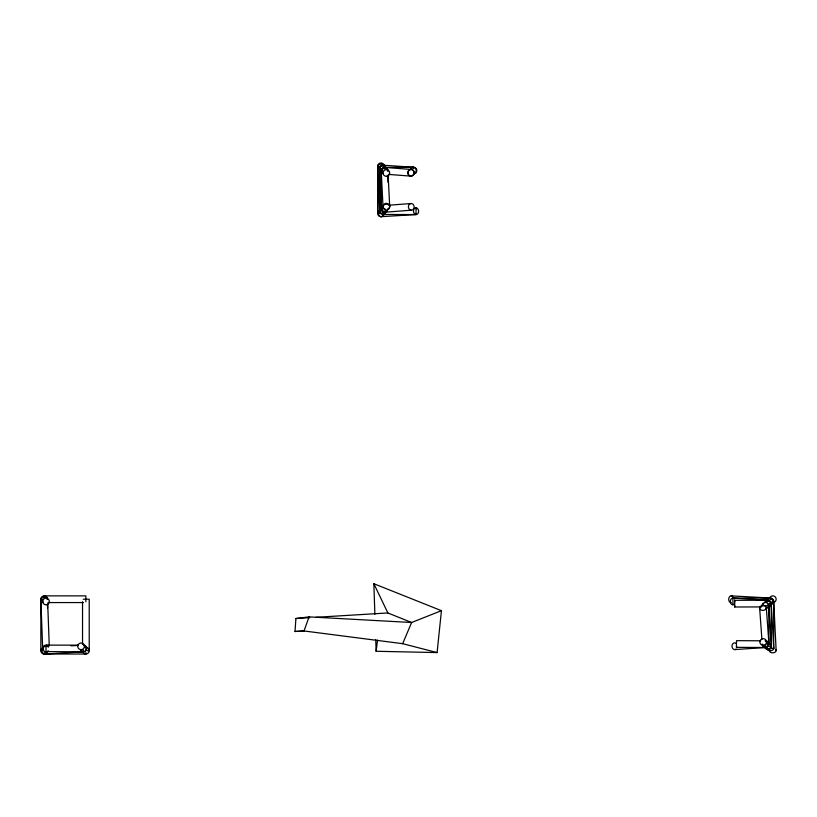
<?xml version="1.0" encoding="UTF-8"?>
<svg xmlns="http://www.w3.org/2000/svg" width="817" height="817" viewBox="0 0 817 817"><rect width="100%" height="100%" fill="white"/><g stroke="black" fill="none" stroke-linecap="round" stroke-linejoin="round"><path stroke-width="1.23" d="M770.257 599.555L770.339 598.054M83.559 650.618L83.467 651.843L46.028 651.578M767.694 601.731L767.888 600.209L768.062 601.455M732.982 604.243L732.931 604.774L732.91 598.105L770.349 598.044L770.421 599.024M303.934 631.081L295.019 631.48L295.897 618.52L309.102 616.876L411.605 622.503L441.435 610.677L437.095 652.579L376.137 651.272L375.749 639.793M382.938 213.227L382.754 214.463L416.047 214.554L416.21 213.574M734.892 606.03L734.749 606.99L761.526 606.929M384.225 168.925L384.541 167.403L413.463 167.26L413.78 168.496M413.167 168.496L413.463 167.26M765.917 646.267L765.6 647.513L736.464 647.35L736.76 646.615M376.137 651.272L377.525 640.13M83.487 651.843L83.385 650.046M767.888 600.209L734.708 600.311L734.728 607.011M295.019 631.48L303.995 630.959L309.102 616.876M303.995 630.959L402.669 643.684L411.605 622.503L387.861 612.954L316.056 617.295M765.631 647.493L734.789 649.586M382.734 214.452L382.56 212.951M760.78 640.794L736.536 640.671L736.423 647.309M389.576 205.159L411.186 203.515M384.623 212.236L411.329 210.204A3.35 2.87 85.6 0 0 413.708 205.19A3.35 2.87 85.6 0 0 408.735 205.19A3.35 2.87 85.6 0 0 411.329 210.204M381.049 216.679L416.139 214.554A3.35 2.574 86.5 0 0 418.243 209.54A3.35 2.574 86.5 0 0 413.78 209.54A3.35 2.574 86.5 0 0 416.139 214.554M295.897 618.52L309.755 617.683M71.12 645.838L78.483 645.43M44.292 654.029L83.569 651.854M767.806 608.093A3.35 3.339 48.5 0 0 766.703 602.64A3.35 3.339 48.5 0 0 762.098 605.734L768.777 605.714L768.96 644.143A3.35 2.502 -4.1 0 1 765.509 646.666A3.35 2.502 -4.1 0 1 762.271 644.266M765.917 641.662A3.35 2.502 -4.1 0 1 768.95 644.204L766.846 644.143M769.839 646.318L771.34 646.329L771.238 603.549M769.175 648.504L773.699 648.504L773.699 601.383L772.719 601.394M770.002 603.559L771.228 603.549L769.726 603.549M767.449 644.143L768.95 644.143M379.425 213.339L377.628 213.339L377.617 166.311L379.425 166.311M380.926 168.537L379.425 168.537L379.415 211.113L380.926 211.113M382.724 208.897L381.222 208.897L381.212 170.753L382.724 170.753M42.964 599.218L40.86 599.218L40.85 650.679L42.361 650.679M46.998 599.218L47.529 599.218A3.35 3.339 -39 0 0 44.618 595.899A3.35 3.339 -39 0 0 40.962 598.391A3.35 3.339 -39 0 0 42.964 602.333M83.283 599.218L89.216 599.218L89.227 650.679L87.113 650.679M772.177 601.383L773.689 601.383M47.989 602.568L83.354 602.568M770.125 646.318L771.34 646.329M78.493 645.154L45.997 645.113L45.977 651.752M731.205 595.869L770.441 598.044M733.002 598.095L767.98 600.219M382.836 165.187L413.555 167.26M384.541 167.403L411.094 169.436M388.269 174.389L410.961 176.125M402.669 643.684L437.095 652.579M765.56 647.493L765.243 645.696M374.88 614.302L373.849 583.706L441.435 610.677M416.016 214.544L416.057 207.855L416.221 208.835M734.708 600.311L734.892 601.547M384.582 167.424L384.858 168.639M373.849 583.706L387.861 612.954M766.326 607.797A3.35 2.502 -4.1 0 1 761.311 610.125A3.35 2.502 -4.1 0 1 761.311 605.785A3.35 2.502 -4.1 0 1 766.326 607.797L768.96 644.051M759.636 608.011L761.914 639.435M768.787 605.622L771.35 646.227M771.238 603.457L773.75 648.402M773.699 601.292L776.15 650.587M388.157 175.635L389.709 206.599M381.212 170.835L383.01 206.752A3.35 2.349 -2.6 0 0 381.856 210.347A3.35 2.349 -2.6 0 0 386.921 210.5M379.415 168.608L381.212 208.968M377.617 166.392L379.415 211.195M47.733 604.192L49.255 645.859M40.85 599.29L42.647 648.535M387.912 175.839L387.912 182.201M85.877 601.823L85.877 595.879L44.2 595.869L44.2 597.676M85.877 652.517L85.877 654.019L44.2 654.029L44.2 652.517M82.537 601.731L82.537 644.409M47.549 604.243L47.549 608.001M734.258 604.243A3.35 2.574 -86.5 0 1 730.868 603.549A3.35 2.574 -86.5 0 1 731.154 599.075A3.35 2.574 -86.5 0 1 734.606 598.841M765.437 602.64A3.35 2.574 -86.5 0 1 768.297 600.24A3.35 2.574 -86.5 0 1 770.472 603.467A3.35 2.574 -86.5 0 1 768.276 606.847M731.246 602.548A3.35 2.41 -86.8 0 1 728.835 598.238A3.35 2.41 -86.8 0 1 732.716 596.624M768.133 600.158A3.35 2.41 -86.8 0 1 771.646 598.504A3.35 2.41 -86.8 0 1 772.167 603.497M771.595 604.192A3.35 2.41 -86.8 0 1 770.697 604.682A3.35 3.339 48.5 0 0 773.117 599.525A3.35 3.339 48.5 0 0 767.377 599.852M764.681 602.64A3.35 3.339 48.5 0 1 768.297 600.24A3.35 3.339 48.5 0 1 771.238 603.467A3.35 3.339 48.5 0 1 768.511 606.847M769.583 598.299A3.35 3.339 48.5 0 1 773.209 595.899A3.35 3.339 48.5 0 1 776.14 599.127A3.35 3.339 48.5 0 1 773.423 602.507M769.839 644.286A3.35 2.369 -3.6 0 1 770.247 648.024A3.35 2.369 -3.6 0 1 765.039 647.513M767.551 603.824A3.35 2.369 -3.6 0 1 768.685 606.214A3.35 2.369 -3.6 0 1 766.05 608.042M762.098 605.836A3.35 2.369 -3.6 0 1 763.609 603.804M773.209 647.187A3.35 2.247 -3.2 0 1 771.646 650.557A3.35 2.247 -3.2 0 1 767.112 649.015M764.926 602.619A3.35 2.247 -3.2 0 1 770.38 601.976A3.35 2.247 -3.2 0 1 769.124 605.622M775.772 649.607A3.35 2.134 -2.9 0 1 772.974 652.814A3.35 2.134 -2.9 0 1 769.696 649.985M771.268 599.31A3.35 2.134 -2.9 0 1 773.679 601.077A3.35 2.134 -2.9 0 1 771.881 603.242M762.271 644.164A3.35 3.339 -47.8 0 0 765.805 647.493A3.35 3.339 -47.8 0 0 768.93 643.755A3.35 3.339 -47.8 0 0 765.018 640.875A3.35 2.727 86.1 0 1 768.256 643.449A3.35 2.727 86.1 0 1 766.356 647.401A3.35 2.727 86.1 0 1 763.017 645.083M769.553 643.367A3.35 3.339 -47.8 0 1 770.247 648.81A3.35 3.339 -47.8 0 1 764.896 647.564M736.27 649.045A3.35 2.727 86.1 0 1 732.716 648.443A3.35 2.727 86.1 0 1 732.614 644.041A3.35 2.727 86.1 0 1 736.148 643.439M83.794 645.175A3.35 3.339 -47.8 0 1 86.255 650.373A3.35 3.339 -47.8 0 1 80.505 650.046M85.285 647.391A3.35 3.339 -47.8 0 1 89.145 649.964A3.35 3.339 -47.8 0 1 86.684 653.927A3.35 3.339 -47.8 0 1 82.66 651.598M46.549 651.598A3.35 2.41 86.8 0 1 42.944 653.477A3.35 2.41 86.8 0 1 42.607 648.085M83.834 645.216A3.35 2.41 86.8 0 1 85.479 650.506A3.35 2.41 86.8 0 1 81.383 650.046M47.417 651.609A3.35 3.339 39 0 1 42.076 653.263A3.35 3.339 39 0 1 42.658 647.707M48.366 650.832A3.35 3.339 39 0 1 43.117 650.148A3.35 3.339 39 0 1 45.078 645.246M46.293 645.134A3.35 3.339 39 0 1 48.101 645.869M42.964 601.2A3.35 2.104 -2.1 0 1 40.983 598.708A3.35 2.104 -2.1 0 1 44.812 597.135A3.35 2.104 -2.1 0 1 47.529 599.331M43.628 650.005A3.35 2.104 -2.1 0 1 43.761 646.952A3.35 2.104 -2.1 0 1 48.591 647.074M382.928 173.551A3.35 2.87 -85.6 0 1 383.132 167.883A3.35 2.87 -85.6 0 1 387.432 170.457M381.202 171.335A3.35 2.727 -86.1 0 1 380.885 166.168A3.35 2.727 -86.1 0 1 385.083 166.699M410.971 169.374A3.35 2.727 -86.1 0 1 415.639 168.476A3.35 2.727 -86.1 0 1 413.902 173.898M410.512 169.068A3.35 3.339 48.5 0 1 416.251 168.741A3.35 3.339 48.5 0 1 413.79 173.939M383.02 173.725A3.35 3.339 -39 0 1 381.416 169.619A3.35 3.339 -39 0 1 385.287 167.485A3.35 3.339 -39 0 1 387.891 171.049M381.222 171.509A3.35 3.339 -39 0 1 380.896 165.759A3.35 3.339 -39 0 1 386.094 168.22A3.35 2.349 -2.6 0 0 386.053 168.036M379.425 169.282A3.35 3.339 -39 0 1 378.843 163.737A3.35 3.339 -39 0 1 384.174 165.381A3.35 2.226 -2.3 0 0 378.72 164.717A3.35 2.226 -2.3 0 0 379.425 168.322M387.003 210.725A3.35 2.87 85.6 0 1 382.581 211.256A3.35 2.87 85.6 0 1 382.928 206.098M383.387 214.565A3.35 2.574 86.5 0 1 379.405 215.923A3.35 2.574 86.5 0 1 379.486 210.531M387.534 210.439A3.35 3.339 39 0 1 382.193 211.256A3.35 3.339 39 0 1 383.02 205.925M385.971 212.042A3.35 3.339 39 0 1 380.395 213.472A3.35 3.339 39 0 1 381.835 207.896M384.072 214.575A3.35 3.339 39 0 1 378.72 215.811A3.35 3.339 39 0 1 379.425 210.357M382.724 172.877A3.35 2.482 -2.9 0 1 381.539 169.752A3.35 2.482 -2.9 0 1 385.593 168.373A3.35 2.482 -2.9 0 1 387.85 171.131M385.124 209.009A3.35 2.482 -2.9 0 1 383.694 205.23A3.35 2.482 -2.9 0 1 389.025 205.108A3.35 2.482 -2.9 0 1 387.585 208.958M380.926 170.539A3.35 2.349 -2.6 0 1 380.273 167.015A3.35 2.349 -2.6 0 1 385.358 166.995M385.736 212.073A3.35 2.226 -2.3 0 1 380.395 212.737A3.35 2.226 -2.3 0 1 381.222 209.172M764.069 645.216A3.35 3.339 -47.8 0 0 765.59 639.619A3.35 3.339 -47.8 0 0 759.984 641.12A3.35 3.339 -47.8 0 0 764.069 645.216M46.181 604.774A3.35 3.339 -39 0 0 48.795 599.607A3.35 3.339 -39 0 0 43.015 599.933A3.35 3.339 -39 0 0 46.181 604.774M81.945 649.566A3.35 3.339 -47.8 0 0 83.457 643.97A3.35 3.339 -47.8 0 0 77.86 645.471A3.35 3.339 -47.8 0 0 81.945 649.566M413.341 174.705A3.35 2.87 -85.6 0 0 411.349 169.446A3.35 2.87 -85.6 0 0 408.388 174.184A3.35 2.87 -85.6 0 0 413.341 174.705M407.724 173.306A3.35 3.339 48.5 0 0 413.136 175.369A3.35 3.339 48.5 0 0 412.207 169.65A3.35 3.339 48.5 0 0 407.724 173.306M386.543 176.309A3.35 3.339 -39 0 0 389.158 171.141A3.35 3.339 -39 0 0 383.377 171.478A3.35 3.339 -39 0 0 386.543 176.309M383.234 207.855A3.35 3.339 39 0 0 388.953 208.784A3.35 3.339 39 0 0 386.88 203.372A3.35 3.339 39 0 0 383.234 207.855"/></g></svg>
